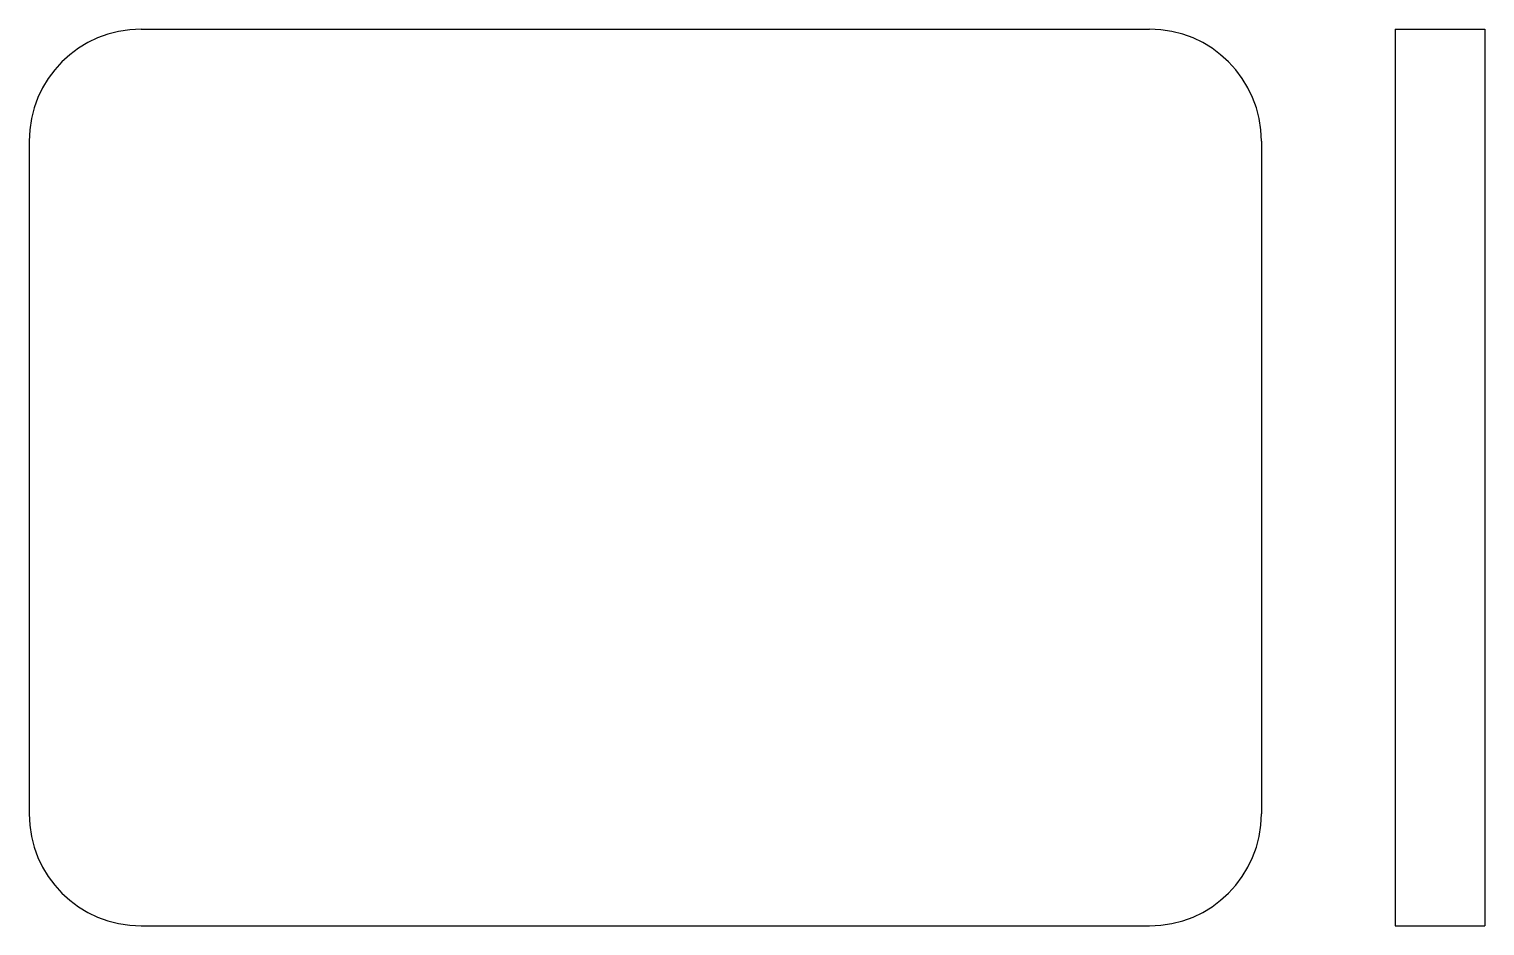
# Model space of a CAD drawing. Header units: millimetres. Extents: x -149.6 to -84.6, y 258.8 to 298.8.
import ezdxf

# ---------------------------------------------------------------- set-up
doc = ezdxf.new("R2010")
doc.units = ezdxf.units.MM

msp = doc.modelspace()

# ---------------------------------------------------------------- linework, layer by layer
for p, q in [((-144.601, 298.842), (-99.601, 298.842)), ((-88.628, 298.842), (-88.628, 258.842)), ((-88.628, 298.842), (-84.628, 298.842)), ((-84.628, 298.842), (-84.628, 258.842)), ((-149.601, 293.842), (-149.601, 263.842)), ((-94.601, 293.842), (-94.601, 263.842)), ((-144.601, 258.842), (-99.601, 258.842)), ((-88.628, 258.842), (-84.628, 258.842))]:
    msp.add_line(p, q)
for centre, start, end in [((-144.601, 293.842), 90, 180), ((-99.601, 293.842), 0, 90), ((-144.601, 263.842), 180, 270), ((-99.601, 263.842), 270, 0)]:
    msp.add_arc(centre, 5, start, end)

doc.saveas('drawing.dxf')
